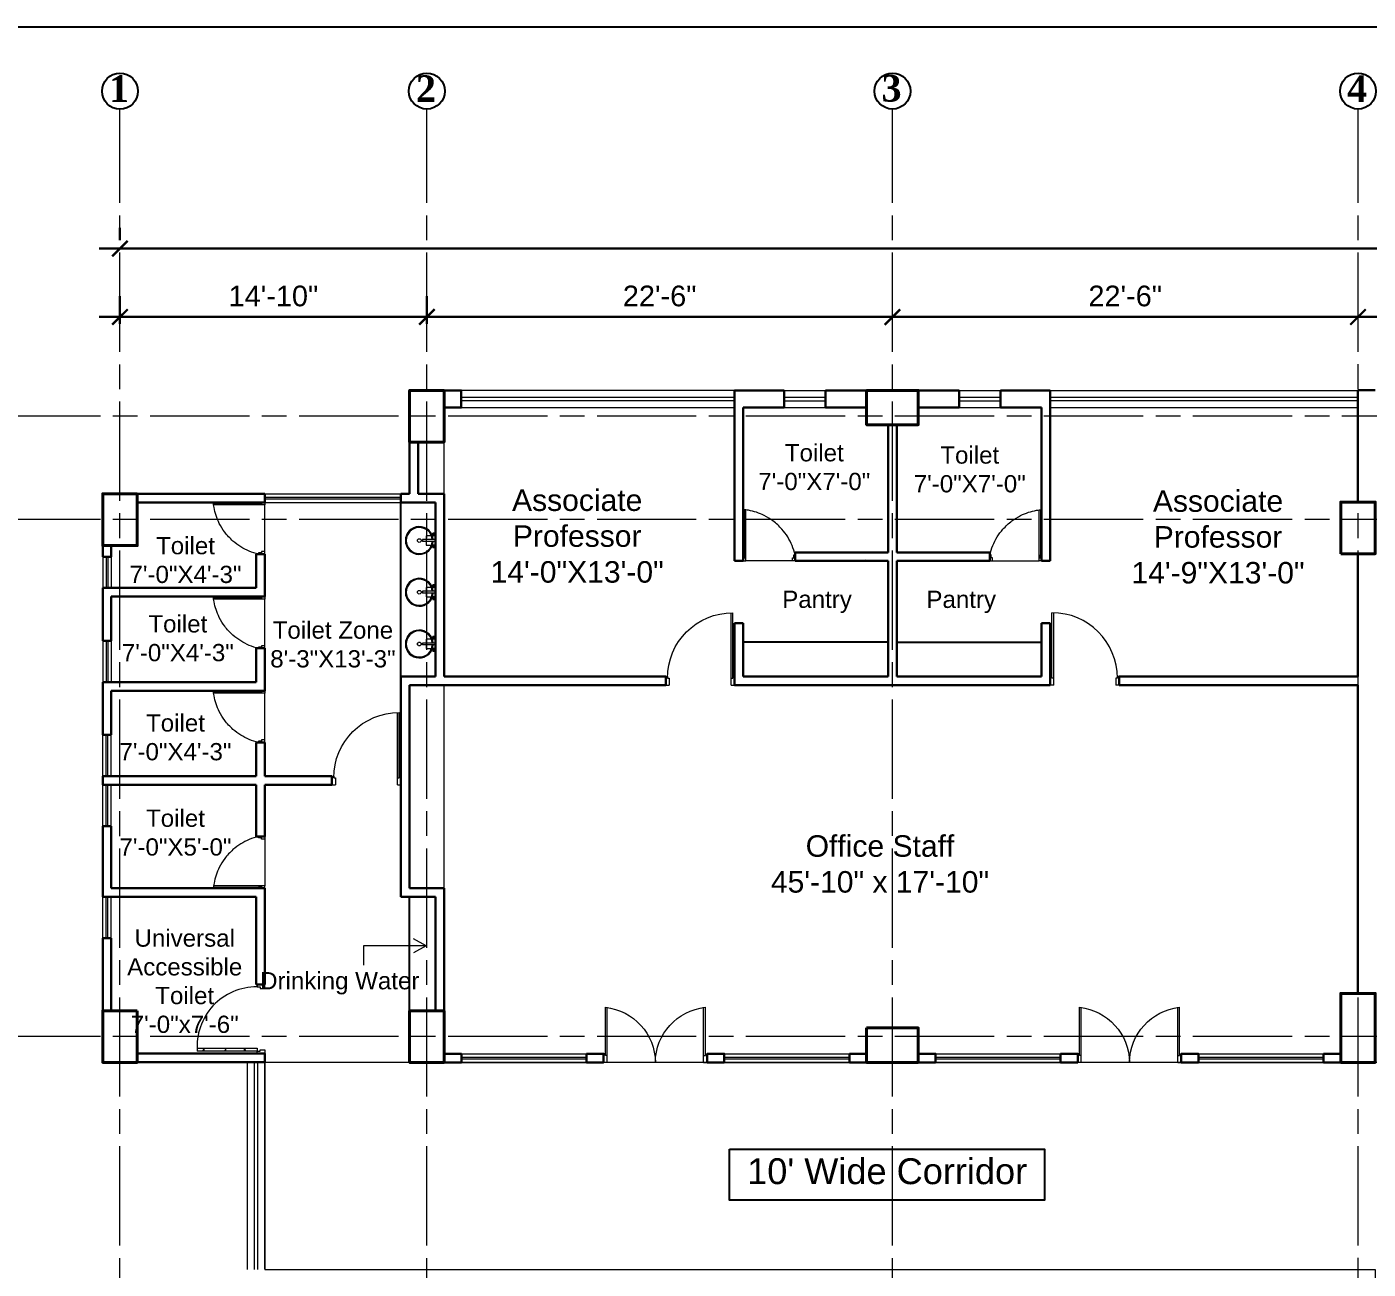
# Model space of a CAD drawing. Header units: inches. Extents: x -12 to 20935469, y -1604 to 24729220.
# Drawn here: x 20824000 to 20824778, y 24719476 to 24720196 of the extents above; entities that cross this region are included whole.
import ezdxf

# ---------------------------------------------------------------- set-up
doc = ezdxf.new("R2010")
doc.units = ezdxf.units.IN
doc.header["$LTSCALE"] = 0.03
doc.header["$MEASUREMENT"] = 0
doc.header["$PDMODE"] = 32
doc.header["$PDSIZE"] = 15
doc.linetypes.add('ACAD_ISO08W100', pattern=[36, 24, -3, 6, -3])
for name, color, linetype, lineweight in [('column', 1, 'Continuous', 40), ('Dim Line', 252, 'Continuous', 13), ('Door', 7, 'Continuous', 18), ('Glass Line', 252, 'Continuous', 9), ('Grid Line', 252, 'Continuous', 18), ('Hatch', 253, 'Continuous', 15), ('Main Wall', 7, 'Continuous', 30), ('STAIR', 46, 'Continuous', 15), ('TOILET FIXTURE', 142, 'Continuous', 5), ('wind.', 150, 'Continuous', 20)]:
    doc.layers.add(name, color=color, linetype=linetype, lineweight=lineweight)
doc.layers.add('FUR', color=251, linetype='Continuous')
doc.layers.add('TEXT', color=7, linetype='Continuous')
doc.styles.add('2', font='swisscl.ttf')
doc.styles.add('RomanS', font='arial.ttf', dxfattribs={"height": 12})
doc.styles.get("Standard").update_dxf_attribs({"font": 'timesbd.ttf'})
doc.dimstyles.new('Aec_Arch_I', dxfattribs={"dimscale": 96, "dimtxt": 12, "dimasz": 0.09375, "dimexe": 0.125, "dimexo": 0.125, "dimgap": 0.0625, "dimtad": 1, "dimdec": 0, "dimzin": 3, "dimdsep": 46, "dimlunit": 4, "dimtxsty": 'RomanS', "dimblk1": 'ARCHTICK', "dimblk2": 'ARCHTICK', "dimsah": 1, "dimcen": 0.09375, "dimdle": 0.125, "dimadec": 0, "dimazin": 0, "dimtfac": 0.75, "dimtdec": 0, "dimtmove": 2, "dimatfit": 3, "dimldrblk": 'ARCHTICK', "dimfxl": 1, "dimfrac": 1, "dimtolj": 1, "dimtzin": 0, "dimarcsym": 0})

# ---------------------------------------------------------------- blocks, each defined once
blk = doc.blocks.new('_ArchTick')
at = {"color": 0, "linetype": 'ByBlock', "lineweight": 35, "const_width": 0.15}
blk.add_lwpolyline([(-0.5, -0.5), (0.5, 0.5)], dxfattribs=at)
blk = doc.blocks.new('*D14')
at = {"layer": 'Defpoints', "color": 0, "transparency": 16777216}
for p in [(20831126.28, 24724578.17), (20830948.31, 24724562.27), (20831126.28, 24724562.27)]:
    blk.add_point(p, dxfattribs=at)
at = {"layer": 'Dim Line', "color": 0, "lineweight": -2, "transparency": 16777216}
for p, q in [((20830948.31, 24724574.27), (20830948.31, 24724590.17)), ((20831126.28, 24724574.27), (20831126.28, 24724590.17)), ((20830936.31, 24724578.17), (20831138.28, 24724578.17))]:
    blk.add_line(p, q, dxfattribs=at)
at = {"layer": 'Dim Line', "color": 0, "lineweight": -2, "transparency": 16777216, "xscale": 9, "yscale": 9, "zscale": 9, "rotation": 180}
blk.add_blockref('_ArchTick', (20830948.31, 24724578.17), dxfattribs=at)
at = {"layer": 'Dim Line', "color": 0, "lineweight": -2, "transparency": 16777216, "xscale": 9, "yscale": 9, "zscale": 9}
blk.add_blockref('_ArchTick', (20831126.28, 24724578.17), dxfattribs=at)
at = {"layer": 'Dim Line', "color": 0, "transparency": 16777216, "insert": (20831037.29, 24724590.29), "char_height": 12, "attachment_point": 5, "style": 'RomanS'}
blk.add_mtext('\\A1;14\'-10"', dxfattribs=at)
blk = doc.blocks.new('*D7')
at = {"layer": 'Defpoints', "color": 0, "transparency": 16777216}
for p in [(20831396.28, 24724578.17), (20831396.28, 24724578.17), (20831126.28, 24724562.27)]:
    blk.add_point(p, dxfattribs=at)
at = {"layer": 'Dim Line', "color": 0, "lineweight": -2, "transparency": 16777216}
for p, q in [((20831126.28, 24724574.27), (20831126.28, 24724590.17)), ((20831114.28, 24724578.17), (20831408.28, 24724578.17))]:
    blk.add_line(p, q, dxfattribs=at)
at = {"layer": 'Dim Line', "color": 0, "lineweight": -2, "transparency": 16777216, "xscale": 9, "yscale": 9, "zscale": 9, "rotation": 180}
blk.add_blockref('_ArchTick', (20831126.28, 24724578.17), dxfattribs=at)
at = {"layer": 'Dim Line', "color": 0, "lineweight": -2, "transparency": 16777216, "xscale": 9, "yscale": 9, "zscale": 9}
blk.add_blockref('_ArchTick', (20831396.28, 24724578.17), dxfattribs=at)
at = {"layer": 'Dim Line', "color": 0, "transparency": 16777216, "insert": (20831261.28, 24724590.29), "char_height": 12, "attachment_point": 5, "style": 'RomanS'}
blk.add_mtext('\\A1;22\'-6"', dxfattribs=at)
blk = doc.blocks.new('*D8')
at = {"layer": 'Defpoints', "color": 0, "transparency": 16777216}
for p in [(20831396.28, 24724578.17), (20831666.28, 24724578.17), (20831666.28, 24724578.17)]:
    blk.add_point(p, dxfattribs=at)
at = {"layer": 'Dim Line', "color": 0, "lineweight": -2, "transparency": 16777216}
blk.add_line((20831384.28, 24724578.17), (20831678.28, 24724578.17), dxfattribs=at)
at = {"layer": 'Dim Line', "color": 0, "lineweight": -2, "transparency": 16777216, "xscale": 9, "yscale": 9, "zscale": 9, "rotation": 180}
blk.add_blockref('_ArchTick', (20831396.28, 24724578.17), dxfattribs=at)
at = {"layer": 'Dim Line', "color": 0, "lineweight": -2, "transparency": 16777216, "xscale": 9, "yscale": 9, "zscale": 9}
blk.add_blockref('_ArchTick', (20831666.28, 24724578.17), dxfattribs=at)
at = {"layer": 'Dim Line', "color": 0, "transparency": 16777216, "insert": (20831531.28, 24724590.29), "char_height": 12, "attachment_point": 5, "style": 'RomanS'}
blk.add_mtext('\\A1;22\'-6"', dxfattribs=at)
blk = doc.blocks.new('*D9')
at = {"layer": 'Defpoints', "color": 0, "transparency": 16777216}
for p in [(20831666.28, 24724578.17), (20831844.25, 24724578.17), (20831844.25, 24724578.17)]:
    blk.add_point(p, dxfattribs=at)
at = {"layer": 'Dim Line', "color": 0, "lineweight": -2, "transparency": 16777216}
blk.add_line((20831654.28, 24724578.17), (20831856.25, 24724578.17), dxfattribs=at)
at = {"layer": 'Dim Line', "color": 0, "lineweight": -2, "transparency": 16777216, "xscale": 9, "yscale": 9, "zscale": 9, "rotation": 180}
blk.add_blockref('_ArchTick', (20831666.28, 24724578.17), dxfattribs=at)
at = {"layer": 'Dim Line', "color": 0, "lineweight": -2, "transparency": 16777216, "xscale": 9, "yscale": 9, "zscale": 9}
blk.add_blockref('_ArchTick', (20831844.25, 24724578.17), dxfattribs=at)
at = {"layer": 'Dim Line', "color": 0, "transparency": 16777216, "insert": (20831755.26, 24724590.29), "char_height": 12, "attachment_point": 5, "style": 'RomanS'}
blk.add_mtext('\\A1;14\'-10"', dxfattribs=at)
blk = doc.blocks.new('*D13')
at = {"layer": 'Defpoints', "color": 0, "transparency": 16777216}
for p in [(20832951.75, 24724617.81), (20830948.31, 24724610.75), (20832951.75, 24724610.75)]:
    blk.add_point(p, dxfattribs=at)
at = {"layer": 'Dim Line', "color": 0, "lineweight": -2, "transparency": 16777216}
for p, q in [((20830948.31, 24724622.75), (20830948.31, 24724629.81)), ((20832951.75, 24724622.75), (20832951.75, 24724629.81)), ((20830936.31, 24724617.81), (20832963.75, 24724617.81))]:
    blk.add_line(p, q, dxfattribs=at)
at = {"layer": 'Dim Line', "color": 0, "lineweight": -2, "transparency": 16777216, "xscale": 9, "yscale": 9, "zscale": 9, "rotation": 180}
blk.add_blockref('_ArchTick', (20830948.31, 24724617.81), dxfattribs=at)
at = {"layer": 'Dim Line', "color": 0, "lineweight": -2, "transparency": 16777216, "xscale": 9, "yscale": 9, "zscale": 9}
blk.add_blockref('_ArchTick', (20832951.75, 24724617.81), dxfattribs=at)
at = {"layer": 'Dim Line', "color": 0, "transparency": 16777216, "insert": (20831950.03, 24724629.94), "char_height": 12, "attachment_point": 5, "style": 'RomanS'}
blk.add_mtext('\\A1;166\'-11"', dxfattribs=at)
blk = doc.blocks.new('A$C36295410')
at = {"layer": 'Door'}
for p, q in [((1, 4), (1, 32)), ((2, 0), (2, 31.98)), ((58, 0), (58, 31.98)), ((59, 4), (59, 32)), ((1, 5), (0, 5)), ((2, 4), (1, 4)), ((58, 4), (59, 4)), ((59, 5), (60, 5)), ((2, 0), (0, 0)), ((58, 0), (60, 0))]:
    blk.add_line(p, q, dxfattribs=at)
for centre, start, end in [((-2.53, -0.34), 0.59063, 83.77826), ((62.53, -0.34), 96.22174, 179.40937)]:
    blk.add_arc(centre, 32.53, start, end, dxfattribs=at)
blk = doc.blocks.new('sssss-flat-876')
at = {"layer": 'Door', "linetype": 'Continuous', "ltscale": 3}
blk.add_line((3666.52, 84027.2), (3666.52, 84055.74), dxfattribs=at)
at = {"layer": 'Door', "linetype": 'Continuous', "ltscale": 3, "extrusion": (-7.21527e-09, -3.35624e-18, 1), "elevation": 0}
for points in [[(3666.52, 84057.2), (3666.52, 84055.74), (3668.35, 84055.74), (3668.35, 84056.47), (3670.18, 84056.47), (3670.18, 84057.2)], [(3668.35, 84055.74), (3696.16, 84055.74), (3696.16, 84056.47), (3668.35, 84056.47)]]:
    blk.add_lwpolyline(points, close=True, dxfattribs=at)
at = {"layer": 'Door', "linetype": 'Continuous', "ltscale": 3, "flags": 128}
blk.add_lwpolyline([(3670.18, 84027.2, 0.04096), (3675.47, 84028.9, 0.082496), (3684.93, 84034.78, 0.052187), (3689.72, 84039.97, 0.043988), (3692.86, 84045.05, 0.036571), (3694.75, 84049.63, 0.034751), (3695.92, 84054.2, 0.011435), (3696.16, 84055.74)], format="xyb", dxfattribs=at)
at = {"layer": 'Door', "linetype": 'Continuous', "ltscale": 3}
blk.add_lwpolyline([(3666.52, 84027.2), (3666.52, 84028.66), (3668.35, 84028.66), (3668.35, 84027.93), (3670.18, 84027.93), (3670.18, 84027.2)], close=True, dxfattribs=at)
blk = doc.blocks.new('$D40')
at = {"layer": 'Door'}
for p, q in [((1, 4), (1, 42)), ((2, 0), (2, 41.99)), ((1, 5), (0, 5)), ((2, 0), (0, 0)), ((2, 4), (1, 4)), ((39, 4), (38, 4)), ((38, 4), (38, 0)), ((40, 0), (38, 0)), ((40, 5), (38.99, 5)), ((39, 5), (39, 4))]:
    blk.add_line(p, q, dxfattribs=at)
blk.add_arc((1, 4), 38, 0, 90, dxfattribs=at)
blk = doc.blocks.new('Door_45')
at = {"layer": 'Door'}
for p, q in [((1.5, 4.97), (1.5, 43.97)), ((3.5, 44.03), (3.5, 4.97)), ((1.5, 40.03), (2.25, 40.03)), ((2.25, 40.03), (2.25, 39.53)), ((2.25, 39.53), (2.75, 39.53)), ((2.75, 39.53), (2.75, 40.03)), ((2.75, 40.03), (3.5, 40.03)), ((1.5, 25.77), (2.25, 25.77)), ((2.25, 25.77), (2.25, 25.27)), ((2.25, 25.27), (2.75, 25.27)), ((2.75, 25.77), (3.5, 25.77)), ((2.75, 25.27), (2.75, 25.77)), ((1.5, 12.57), (2.25, 12.57)), ((2.25, 12.57), (2.25, 13.07)), ((2.25, 13.07), (2.75, 13.07)), ((2.75, 13.07), (2.75, 12.57)), ((2.75, 12.57), (3.5, 12.57)), ((0, -0.03), (0, 4.97)), ((0, 4.97), (1.5, 4.97)), ((3.5, 4.97), (1.5, 4.97)), ((1.5, 4.97), (1.5, 2.97)), ((1.5, 2.97), (2.5, 2.97)), ((2.5, 2.97), (2.5, -0.03)), ((42.5, 3), (42.5, -0.03)), ((43.5, 3), (42.5, 3)), ((45, 5), (43.5, 5)), ((43.5, 5), (43.5, 3)), ((45, -0.03), (45, 5)), ((2.5, -0.03), (0, -0.03)), ((42.5, -0.03), (45, -0.03))]:
    blk.add_line(p, q, dxfattribs=at)
blk.add_arc((4.66, 5.26), 38.84, 359.62325, 94.66847, dxfattribs=at)
blk = doc.blocks.new('7-flat-72')
at = {"layer": 'Glass Line', "color": 8, "ltscale": 20}
for p, q in [((-64476.55, 376959.41), (-64476.55, 376966.61)), ((-64475.47, 376966.61), (-64476.55, 376966.61)), ((-64475.47, 376959.41), (-64475.47, 376966.61)), ((-64478.71, 376960.49), (-64480.33, 376960.49)), ((-64480.33, 376959.52), (-64480.33, 376960.49)), ((-64478.71, 376959.52), (-64480.33, 376959.52)), ((-64480.33, 376959.05), (-64480.33, 376959.41)), ((-64478.71, 376959.41), (-64480.33, 376959.41)), ((-64478.71, 376959.05), (-64480.33, 376959.05)), ((-64480.28, 376959.52), (-64480.28, 376960.49)), ((-64480.15, 376959.52), (-64480.15, 376960.49)), ((-64480.15, 376959.41), (-64480.15, 376959.52)), ((-64479.92, 376959.52), (-64479.92, 376960.49)), ((-64479.52, 376959.52), (-64479.52, 376960.49)), ((-64479.13, 376959.52), (-64479.13, 376960.49)), ((-64478.9, 376959.52), (-64478.9, 376960.49)), ((-64478.89, 376959.41), (-64478.89, 376959.52)), ((-64478.77, 376959.52), (-64478.77, 376960.49)), ((-64478.71, 376959.52), (-64478.71, 376960.49)), ((-64478.71, 376959.05), (-64478.71, 376959.41)), ((-64475.11, 376959.41), (-64476.91, 376959.41)), ((-64476.91, 376959.05), (-64476.91, 376959.41)), ((-64475.11, 376959.05), (-64476.91, 376959.05)), ((-64475.11, 376959.05), (-64475.11, 376959.41)), ((-64473.31, 376960.49), (-64471.69, 376960.49)), ((-64473.31, 376959.52), (-64473.31, 376960.49)), ((-64473.31, 376959.52), (-64471.69, 376959.52)), ((-64473.31, 376959.05), (-64473.31, 376959.41)), ((-64473.31, 376959.41), (-64471.69, 376959.41)), ((-64473.31, 376959.05), (-64471.69, 376959.05)), ((-64473.26, 376959.52), (-64473.26, 376960.49)), ((-64473.13, 376959.52), (-64473.13, 376960.49)), ((-64473.13, 376959.41), (-64473.13, 376959.52)), ((-64472.9, 376959.52), (-64472.9, 376960.49)), ((-64472.5, 376959.52), (-64472.5, 376960.49)), ((-64472.11, 376959.52), (-64472.11, 376960.49)), ((-64471.88, 376959.52), (-64471.88, 376960.49)), ((-64471.87, 376959.41), (-64471.87, 376959.52)), ((-64471.75, 376959.52), (-64471.75, 376960.49)), ((-64471.69, 376959.52), (-64471.69, 376960.49)), ((-64471.69, 376959.05), (-64471.69, 376959.41))]:
    blk.add_line(p, q, dxfattribs=at)
blk.add_circle((-64476.02, 376968.4, 0), 1.08, dxfattribs=at)
for radius, start, end in [(8.1, 273.83345, 266.18834), (7.55, 274.11503, 265.90676)]:
    blk.add_arc((-64476.02, 376968.4, 0), radius, start, end, dxfattribs=at)
blk = doc.blocks.new('SFSFSFS-flat-72')
at = {"layer": 'TOILET FIXTURE', "ltscale": 0.2}
blk.add_lwpolyline([(-3918.47, -3608.1), (-3918.47, -3602.7), (-3923.87, -3602.7), (-3923.87, -3608.1)], close=True, dxfattribs=at)
at = {"layer": 'TOILET FIXTURE', "ltscale": 20}
blk.add_blockref('7-flat-72', (60554.84, -380567.16), dxfattribs=at)
blk = doc.blocks.new('fff')
at = {"layer": 'Grid Line', "color": 252, "linetype": 'ACAD_ISO08W100', "lineweight": 9, "ltscale": 80, "true_color": 0x939598}
for p, q in [((20830948.31, 24723521.1), (20830948.31, 24724698.78)), ((20831126.28, 24723521.11), (20831126.28, 24724698.79)), ((20831396.28, 24723521.11), (20831396.28, 24724698.79)), ((20831666.28, 24723521.12), (20831666.28, 24724698.8)), ((20833096.95, 24724520.61), (20830726.15, 24724520.61)), ((20833096.95, 24724460.62), (20830726.15, 24724460.62)), ((20833096.95, 24724160.75), (20830726.15, 24724160.75))]:
    blk.add_line(p, q, dxfattribs=at)
at = {"layer": 'Dim Line'}
for base, p1, p2, picture, middle in [((20832951.75, 24724617.81), (20830948.31, 24724610.75), (20832951.75, 24724610.75), '*D13', (20831950.03, 24724629.94)), ((20831126.28, 24724578.17), (20830948.31, 24724562.27), (20831126.28, 24724562.27), '*D14', (20831037.29, 24724590.29)), ((20831396.28, 24724578.17), (20831126.28, 24724562.27), (20831396.28, 24724578.17), '*D7', (20831261.28, 24724590.29)), ((20831666.28, 24724578.17), (20831396.28, 24724578.17), (20831666.28, 24724578.17), '*D8', (20831531.28, 24724590.29)), ((20831844.25, 24724578.17), (20831666.28, 24724578.17), (20831844.25, 24724578.17), '*D9', (20831755.26, 24724590.29))]:
    dim = blk.add_linear_dim(base=base, p1=p1, p2=p2, dimstyle='Aec_Arch_I', dxfattribs=at)
    dim.commit()
    dim.dimension.update_dxf_attribs({"geometry": picture, "text_midpoint": middle})

msp = doc.modelspace()

# ---------------------------------------------------------------- linework, layer by layer
for p, q in [((20824216.85, 24719819.5), (20824216.85, 24719920.46)), ((20824486.42, 24719887.48), (20824486.42, 24719887.48)), ((20824499.37, 24719839.48), (20824415.37, 24719839.48)), ((20824504.37, 24719839.48), (20824588.37, 24719839.48)), ((20824221.85, 24719625.57), (20824221.85, 24719691.61)), ((20824132.85, 24719600.77), (20824137.85, 24719600.77)), ((20824334.38, 24719600.61), (20824334.38, 24719595.61)), ((20824394.38, 24719600.61), (20824394.38, 24719595.61)), ((20824609.35, 24719595.61), (20824609.35, 24719600.61)), ((20824669.35, 24719595.61), (20824669.35, 24719600.61))]:
    msp.add_line(p, q)
msp.add_lwpolyline([(20824407.4, 24719545.32), (20824590.07, 24719545.32), (20824590.07, 24719515.72), (20824407.4, 24719515.72)], close=True)
at = {"layer": 'column', "lineweight": 40, "ltscale": 20}
for points in [[(20824241.85, 24719985.46), (20824221.85, 24719985.46), (20824221.85, 24719955.46), (20824241.85, 24719955.46)], [(20824486.87, 24719985.46), (20824486.87, 24719965.46), (20824516.87, 24719965.46), (20824516.87, 24719985.46)], [(20824063.88, 24719925.46), (20824043.88, 24719925.46), (20824043.88, 24719895.46), (20824063.88, 24719895.46)], [(20824761.85, 24719890.63), (20824781.85, 24719890.63), (20824781.85, 24719920.63), (20824761.85, 24719920.63)], [(20824761.85, 24719595.59), (20824781.85, 24719595.59), (20824781.85, 24719635.59), (20824761.85, 24719635.59)], [(20824063.88, 24719625.6), (20824043.88, 24719625.6), (20824043.88, 24719595.6), (20824063.88, 24719595.6)], [(20824241.85, 24719625.57), (20824221.85, 24719625.57), (20824221.85, 24719595.6), (20824241.85, 24719595.6)], [(20824486.88, 24719615.61), (20824486.88, 24719595.61), (20824516.86, 24719595.61), (20824516.86, 24719615.61)]]:
    msp.add_lwpolyline(points, close=True, dxfattribs=at)
at = {"layer": 'Defpoints'}
msp.add_lwpolyline([(20823799.35, 24720196.34), (20826238.21, 24720196.34), (20826238.21, 24718737.81), (20823799.35, 24718737.81)], close=True, dxfattribs=at)
at = {"layer": 'Hatch', "lineweight": 5}
for p, q in [((20824241.85, 24719925.46), (20824241.85, 24719955.45)), ((20824241.85, 24719696.61), (20824241.85, 24719814.5))]:
    msp.add_line(p, q, dxfattribs=at)
at = {"layer": 'Hatch'}
msp.add_lwpolyline([(20825274.35, 24719354.49), (20825274.34, 24719595.59), (20825139.37, 24719595.59), (20825139.37, 24719910.63), (20824959.82, 24719910.63), (20824959.82, 24719595.59), (20824137.87, 24719595.59), (20824137.87, 24719475.42), (20824781.87, 24719475.44), (20824781.87, 24719354.49)], close=True, dxfattribs=at)
at = {"layer": 'Main Wall', "lineweight": 30}
for p, q in [((20824439.12, 24719985.46), (20824410.37, 24719985.46)), ((20824410.37, 24719985.46), (20824410.37, 24719886.48)), ((20824439.12, 24719975.46), (20824439.12, 24719985.46)), ((20824486.87, 24719985.46), (20824463.12, 24719985.46)), ((20824463.12, 24719975.47), (20824463.12, 24719985.46)), ((20824516.87, 24719985.46), (20824540.62, 24719985.46)), ((20824540.62, 24719975.46), (20824540.62, 24719985.46)), ((20824564.62, 24719985.46), (20824593.37, 24719985.46)), ((20824564.62, 24719975.46), (20824564.62, 24719985.46)), ((20824593.37, 24719985.46), (20824593.37, 24719886.48)), ((20824771.85, 24719985.47), (20824781.85, 24719985.47)), ((20824771.85, 24719920.63), (20824771.85, 24719985.47)), ((20824415.37, 24719975.49), (20824415.37, 24719886.48)), ((20824415.37, 24719975.46), (20824439.12, 24719975.46)), ((20824463.12, 24719975.47), (20824486.87, 24719975.47)), ((20824516.87, 24719975.48), (20824516.87, 24719975.48)), ((20824516.87, 24719975.46), (20824540.62, 24719975.46)), ((20824564.62, 24719975.46), (20824588.37, 24719975.46)), ((20824588.37, 24719975.49), (20824588.37, 24719886.48)), ((20824499.37, 24719891.48), (20824499.37, 24719965.46)), ((20824504.37, 24719891.48), (20824504.37, 24719965.46)), ((20824221.85, 24719925.46), (20824221.85, 24719955.46)), ((20824226.85, 24719925.46), (20824226.85, 24719955.46)), ((20824771.85, 24719939.47), (20824771.86, 24719939.47)), ((20824771.85, 24719933.47), (20824771.86, 24719933.47)), ((20824063.88, 24719925.46), (20824137.85, 24719925.46)), ((20824063.88, 24719920.46), (20824137.85, 24719920.46)), ((20824137.85, 24719920.46), (20824137.85, 24719925.46)), ((20824216.85, 24719925.46), (20824221.85, 24719925.46)), ((20824216.85, 24719920.46), (20824216.85, 24719925.46)), ((20824216.85, 24719920.46), (20824236.85, 24719920.46)), ((20824226.85, 24719925.46), (20824241.85, 24719925.46)), ((20824236.85, 24719819.5), (20824236.85, 24719920.46)), ((20824241.85, 24719819.5), (20824241.85, 24719925.46)), ((20824499.37, 24719891.48), (20824499.37, 24719910.48)), ((20824504.37, 24719891.48), (20824504.37, 24719910.48)), ((20824043.88, 24719888.84), (20824043.88, 24719895.46)), ((20824132.85, 24719890.46), (20824137.85, 24719890.46)), ((20824132.85, 24719890.46), (20824132.85, 24719870.84)), ((20824445.37, 24719891.48), (20824445.37, 24719886.48)), ((20824499.37, 24719891.48), (20824445.37, 24719891.48)), ((20824504.37, 24719891.48), (20824558.37, 24719891.48)), ((20824558.37, 24719891.48), (20824558.37, 24719886.48)), ((20824771.85, 24719819.5), (20824771.85, 24719890.63)), ((20824415.37, 24719886.48), (20824410.37, 24719886.48)), ((20824499.37, 24719886.48), (20824445.37, 24719886.48)), ((20824499.37, 24719819.48), (20824499.37, 24719886.48)), ((20824504.37, 24719886.48), (20824558.37, 24719886.48)), ((20824504.37, 24719819.48), (20824504.37, 24719886.48)), ((20824588.37, 24719886.48), (20824593.37, 24719886.48)), ((20824132.85, 24719870.84), (20824043.88, 24719870.84)), ((20824043.88, 24719840.23), (20824043.88, 24719870.84)), ((20824137.85, 24719865.84), (20824048.88, 24719865.84)), ((20824410.37, 24719850.48), (20824410.37, 24719814.47)), ((20824415.37, 24719850.48), (20824410.37, 24719850.48)), ((20824415.37, 24719819.48), (20824415.37, 24719850.48)), ((20824588.37, 24719850.48), (20824593.37, 24719850.48)), ((20824588.37, 24719850.48), (20824588.37, 24719819.48)), ((20824593.37, 24719850.48), (20824593.37, 24719814.48)), ((20824132.85, 24719835.84), (20824132.85, 24719816.23)), ((20824137.85, 24719835.84), (20824132.85, 24719835.84)), ((20824216.85, 24719761.61), (20824216.85, 24719819.5)), ((20824216.85, 24719819.5), (20824236.85, 24719819.5)), ((20824370.37, 24719819.48), (20824241.85, 24719819.5)), ((20824370.37, 24719814.48), (20824370.37, 24719819.48)), ((20824499.37, 24719819.48), (20824415.37, 24719819.48)), ((20824504.37, 24719819.48), (20824588.37, 24719819.48)), ((20824633.37, 24719819.48), (20824771.85, 24719819.5)), ((20824633.37, 24719814.48), (20824633.37, 24719819.48)), ((20824132.85, 24719816.23), (20824043.88, 24719816.23)), ((20824043.88, 24719785.61), (20824043.88, 24719816.23)), ((20824137.85, 24719811.23), (20824048.88, 24719811.23)), ((20824048.88, 24719811.23), (20824048.88, 24719785.61)), ((20824221.85, 24719696.61), (20824221.85, 24719814.5)), ((20824221.85, 24719814.5), (20824241.85, 24719814.5)), ((20824370.37, 24719814.48), (20824241.85, 24719814.5)), ((20824410.37, 24719814.47), (20824593.37, 24719814.48)), ((20824633.37, 24719814.48), (20824771.85, 24719814.49)), ((20824771.85, 24719635.59), (20824771.85, 24719814.49)), ((20824043.88, 24719785.61), (20824048.88, 24719785.61)), ((20824137.85, 24719781.23), (20824132.85, 24719781.23)), ((20824043.88, 24719761.61), (20824132.85, 24719761.61)), ((20824043.88, 24719756.61), (20824043.88, 24719761.61)), ((20824132.85, 24719756.61), (20824043.88, 24719756.61)), ((20824132.85, 24719726.61), (20824132.85, 24719756.61)), ((20824137.85, 24719726.61), (20824137.85, 24719756.61)), ((20824176.85, 24719756.61), (20824137.85, 24719756.61)), ((20824176.85, 24719756.61), (20824176.85, 24719761.61)), ((20824216.85, 24719691.61), (20824216.85, 24719761.61)), ((20824048.88, 24719732.61), (20824043.88, 24719732.61)), ((20824043.88, 24719691.61), (20824043.88, 24719732.61)), ((20824048.88, 24719732.61), (20824048.88, 24719696.61)), ((20824137.85, 24719726.61), (20824132.85, 24719726.61)), ((20824137.85, 24719696.61), (20824048.88, 24719696.61)), ((20824137.85, 24719640.77), (20824137.85, 24719696.61)), ((20824221.85, 24719696.61), (20824241.85, 24719696.61)), ((20824241.85, 24719625.59), (20824241.85, 24719696.61)), ((20824132.85, 24719691.61), (20824043.88, 24719691.61)), ((20824132.85, 24719640.77), (20824132.85, 24719691.61)), ((20824216.85, 24719691.61), (20824236.85, 24719691.61)), ((20824236.85, 24719625.59), (20824236.85, 24719691.61)), ((20824043.88, 24719625.59), (20824043.88, 24719667.61)), ((20824048.88, 24719667.61), (20824043.88, 24719667.61)), ((20824048.88, 24719667.61), (20824048.88, 24719625.59)), ((20824137.85, 24719640.77), (20824132.85, 24719640.77)), ((20824137.85, 24719600.77), (20824063.88, 24719600.77)), ((20824137.85, 24719600.77), (20824137.85, 24719595.75)), ((20824241.87, 24719600.61), (20824251.87, 24719600.61)), ((20824251.87, 24719600.61), (20824251.87, 24719595.59)), ((20824324.38, 24719595.59), (20824324.38, 24719600.61)), ((20824394.38, 24719595.59), (20824394.38, 24719600.61)), ((20824476.88, 24719595.59), (20824476.88, 24719600.61)), ((20824516.86, 24719595.59), (20824516.86, 24719600.61)), ((20824599.35, 24719595.59), (20824599.35, 24719600.61)), ((20824669.35, 24719595.59), (20824669.35, 24719600.61)), ((20824751.85, 24719595.59), (20824751.85, 24719600.61)), ((20824137.85, 24719595.75), (20824063.88, 24719595.75)), ((20824251.87, 24719595.59), (20824241.87, 24719595.59))]:
    msp.add_line(p, q, dxfattribs=at)
for points in [[(20824241.85, 24719985.46), (20824251.85, 24719985.46), (20824251.85, 24719975.43), (20824241.85, 24719975.42)], [(20824048.88, 24719895.46), (20824048.88, 24719888.84)], [(20824048.88, 24719888.84), (20824043.88, 24719888.84)], [(20824137.85, 24719890.46), (20824137.85, 24719865.84)], [(20824048.88, 24719865.84), (20824048.88, 24719840.23)], [(20824048.88, 24719840.23), (20824043.88, 24719840.23)], [(20824137.85, 24719835.84), (20824137.85, 24719811.23)], [(20824132.85, 24719781.23), (20824132.85, 24719761.61)], [(20824137.85, 24719781.23), (20824137.85, 24719761.61)], [(20824137.85, 24719761.61), (20824176.85, 24719761.61)], [(20824324.38, 24719600.61), (20824334.38, 24719600.61), (20824334.38, 24719595.59), (20824324.38, 24719595.59)], [(20824394.38, 24719600.61), (20824404.38, 24719600.61), (20824404.38, 24719595.59), (20824394.38, 24719595.59)], [(20824476.88, 24719600.61), (20824486.88, 24719600.61), (20824486.88, 24719595.59), (20824476.88, 24719595.59)], [(20824516.86, 24719600.61), (20824526.86, 24719600.61), (20824526.86, 24719595.59), (20824516.86, 24719595.59)], [(20824599.35, 24719600.61), (20824609.35, 24719600.61), (20824609.35, 24719595.59), (20824599.35, 24719595.59)], [(20824669.35, 24719600.61), (20824679.35, 24719600.61), (20824679.35, 24719595.59), (20824669.35, 24719595.59)], [(20824751.85, 24719600.61), (20824761.85, 24719600.61), (20824761.85, 24719595.59), (20824751.85, 24719595.59)]]:
    msp.add_lwpolyline(points, dxfattribs=at)
at = {"layer": 'STAIR', "color": 253, "lineweight": 5}
for p, q in [((20824231.45, 24719663.3), (20824195.21, 24719663.3)), ((20824195.21, 24719663.3), (20824195.21, 24719652.06)), ((20824231.45, 24719663.3), (20824224.15, 24719667.34)), ((20824231.45, 24719663.3), (20824224.15, 24719659.27))]:
    msp.add_line(p, q, dxfattribs=at)
at = {"layer": 'TEXT'}
for centre in [(20824053.9, 24720159.04), (20824231.87, 24720159.05), (20824501.87, 24720159.05), (20824771.87, 24720159.06)]:
    msp.add_circle(centre, 10.42, dxfattribs=at)
at = {"layer": 'wind.', "lineweight": 5}
for p, q in [((20824410.37, 24719985.46), (20824251.85, 24719985.46)), ((20824251.85, 24719981.48), (20824410.37, 24719981.54)), ((20824439.12, 24719985.46), (20824463.12, 24719985.46)), ((20824439.12, 24719981.46), (20824463.12, 24719981.46)), ((20824540.62, 24719985.46), (20824564.62, 24719985.46)), ((20824540.62, 24719981.46), (20824564.62, 24719981.46)), ((20824593.37, 24719985.46), (20824771.85, 24719985.46)), ((20824593.37, 24719981.5), (20824771.85, 24719981.56)), ((20824251.85, 24719979.48), (20824410.37, 24719979.54)), ((20824251.85, 24719975.43), (20824410.37, 24719975.47)), ((20824439.12, 24719979.46), (20824463.12, 24719979.46)), ((20824439.12, 24719975.46), (20824462.99, 24719975.46)), ((20824540.62, 24719979.46), (20824564.62, 24719979.46)), ((20824540.62, 24719975.46), (20824564.5, 24719975.46)), ((20824593.37, 24719979.5), (20824771.85, 24719979.56)), ((20824593.37, 24719975.46), (20824771.85, 24719975.46)), ((20824137.85, 24719925.46), (20824216.85, 24719925.46)), ((20824137.85, 24719923.46), (20824216.85, 24719923.46)), ((20824137.85, 24719922.46), (20824216.85, 24719922.46)), ((20824137.85, 24719920.46), (20824216.85, 24719920.46)), ((20824043.88, 24719888.84), (20824043.88, 24719870.84)), ((20824045.88, 24719888.84), (20824045.88, 24719870.84)), ((20824046.88, 24719888.84), (20824046.88, 24719870.84)), ((20824048.88, 24719888.84), (20824048.88, 24719870.84)), ((20824043.88, 24719840.23), (20824043.88, 24719816.23)), ((20824045.88, 24719840.23), (20824045.88, 24719816.23)), ((20824046.88, 24719840.23), (20824046.88, 24719816.23)), ((20824048.88, 24719840.23), (20824048.88, 24719816.23)), ((20824043.88, 24719761.61), (20824043.88, 24719785.61)), ((20824045.88, 24719761.61), (20824045.88, 24719785.61)), ((20824046.88, 24719761.61), (20824046.88, 24719785.61)), ((20824048.88, 24719761.61), (20824048.88, 24719785.61)), ((20824043.88, 24719732.61), (20824043.88, 24719756.61)), ((20824045.88, 24719732.61), (20824045.88, 24719756.61)), ((20824046.88, 24719732.61), (20824046.88, 24719756.61)), ((20824048.88, 24719732.61), (20824048.88, 24719756.61)), ((20824043.88, 24719667.61), (20824043.88, 24719691.61)), ((20824045.88, 24719667.61), (20824045.88, 24719691.61)), ((20824046.88, 24719667.61), (20824046.88, 24719691.61)), ((20824048.88, 24719667.61), (20824048.88, 24719691.61)), ((20824251.87, 24719600.61), (20824324.38, 24719600.61)), ((20824404.38, 24719600.61), (20824476.88, 24719600.61)), ((20824526.86, 24719600.61), (20824599.35, 24719600.61)), ((20824679.35, 24719600.61), (20824751.85, 24719600.61)), ((20824251.87, 24719598.61), (20824324.38, 24719598.61)), ((20824251.87, 24719597.61), (20824324.38, 24719597.61)), ((20824251.87, 24719595.61), (20824324.38, 24719595.61)), ((20824404.38, 24719598.61), (20824476.88, 24719598.61)), ((20824404.38, 24719597.61), (20824476.88, 24719597.61)), ((20824404.38, 24719595.61), (20824486.88, 24719595.61)), ((20824526.86, 24719598.61), (20824599.35, 24719598.61)), ((20824526.86, 24719597.61), (20824599.35, 24719597.61)), ((20824526.86, 24719595.61), (20824599.35, 24719595.61)), ((20824679.35, 24719598.61), (20824751.85, 24719598.61)), ((20824679.35, 24719597.61), (20824751.85, 24719597.61)), ((20824679.35, 24719595.61), (20824751.85, 24719595.61))]:
    msp.add_line(p, q, dxfattribs=at)
at = {"layer": 'wind.'}
for p, q in [((20824127.87, 24719475.42), (20824127.87, 24719595.9)), ((20824131.87, 24719475.42), (20824131.87, 24719595.9)), ((20824133.87, 24719475.42), (20824133.87, 24719595.9)), ((20824137.87, 24719475.72), (20824137.87, 24719595.9)), ((20824516.83, 24719597.61), (20824516.86, 24719597.61)), ((20824516.83, 24719595.61), (20824516.86, 24719595.61))]:
    msp.add_line(p, q, dxfattribs=at)

# ---------------------------------------------------------------- block references
at = {"layer": 'Door', "ltscale": 20, "xscale": -1}
for p in [(20827804.37, 24635863.26), (20827804.37, 24635808.64), (20827804.37, 24635754.03)]:
    msp.add_blockref('sssss-flat-876', p, dxfattribs=at)
at = {"layer": 'Door', "xscale": -1}
msp.add_blockref('$D40', (20824216.85, 24719756.61), dxfattribs=at)
at = {"layer": 'Door', "ltscale": 20, "rotation": 180}
msp.add_blockref('sssss-flat-876', (20827804.37, 24803753.81), dxfattribs=at)
at = {"layer": 'Door', "color": 250, "ltscale": 20, "xscale": 0.8888888888759539, "yscale": 0.8888888888759539, "zscale": 0.8888888888759539, "rotation": 90.00000000000001}
msp.add_blockref('Door_45', (20824137.82, 24719600.77), dxfattribs=at)
at = {"layer": 'FUR', "xscale": -1}
for p in [(20824394.38, 24719595.61), (20824669.35, 24719595.61)]:
    msp.add_blockref('A$C36295410', p, dxfattribs=at)
at = {"layer": 'Main Wall'}
for name, p in [('fff', (-6894.41, -4550.16)), ('$D40', (20824593.37, 24719814.48))]:
    msp.add_blockref(name, p, dxfattribs=at)
at = {"layer": 'Main Wall', "rotation": 90.00000000000001}
msp.add_blockref('sssss-flat-876', (20908472.57, 24716219.96), dxfattribs=at)
at = {"layer": 'Main Wall', "xscale": -1, "rotation": 270}
msp.add_blockref('sssss-flat-876', (20740531.17, 24716219.96), dxfattribs=at)
at = {"layer": 'Main Wall', "xscale": -1}
msp.add_blockref('$D40', (20824410.37, 24719814.47), dxfattribs=at)
at = {"layer": 'TOILET FIXTURE', "ltscale": 20, "rotation": 90.00000000000001}
for p in [(20820628.74, 24723819.51), (20820628.74, 24723789.51), (20820628.74, 24723759.51)]:
    msp.add_blockref('SFSFSFS-flat-72', p, dxfattribs=at)

# ---------------------------------------------------------------- texts
at = {"layer": 'TEXT', "char_height": 15.435, "width": 227.4581, "attachment_point": 8, "rotation": 0}
for s, insert in [('\\A1;1', (20824053.38, 24720152.74)), ('\\A1;2', (20824231.35, 24720152.75)), ('\\A1;3', (20824501.35, 24720152.75)), ('\\A1;4', (20824771.35, 24720152.76))]:
    msp.add_mtext(s, dxfattribs=dict(at, insert=insert))
at = {"layer": 'TEXT', "color": 30, "lineweight": 5, "ltscale": 20, "attachment_point": 2, "style": '2'}
for s, width, gutter_width, insert, char_height in [('{\\fArial|b0|i0|c0|p34;\\C0;Toilet \\P7\'-0"X7\'-0"}', 104.7597, 0.5, (20824456.55, 24719954.27), 10), ('{\\fArial|b0|i0|c0|p34;\\C0;Toilet \\P7\'-0"X7\'-0"}', 104.7597, 0.5, (20824546.71, 24719952.94), 10), ('\\pxqc;{\\fArial|b0|i0|c0|p34;\\C0;Associate\\PProfessor\\P\\pq*;14\'-0"X13\'-0"}', 131.4908, 0.397, (20824319.04, 24719927.97), 12.4758), ('\\pxqc;{\\fArial|b0|i0|c0|p34;\\C0;Associate\\PProfessor\\P\\pq*;14\'-9"X13\'-0"}', 131.4908, 0.397, (20824690.69, 24719927.49), 12.4758), ('{\\fArial|b0|i0|c0|p34;\\C0;Toilet \\P7\'-0"X4\'-3"}', 104.7597, 0.5, (20824091.89, 24719900.38), 10), ('\\pxqc;{\\fArial|b0|i0|c0|p34;\\C0; \\PPantry}', 63.5135, 0.5, (20824458.15, 24719885.94), 10), ('\\pxqc;{\\fArial|b0|i0|c0|p34;\\C0; \\PPantry}', 63.5135, 0.5, (20824541.75, 24719885.9), 10), ('{\\fArial|b0|i0|c0|p34;\\C0;Toilet \\P7\'-0"X4\'-3"}', 104.7597, 0.5, (20824087.45, 24719855.01), 10), ('{\\fArial|b0|i0|c0|p34;\\C0;Toilet Zone\\P8\'-3"X13\'-3"}', 104.7597, 0.5, (20824177.39, 24719851.4), 10), ('{\\fArial|b0|i0|c0|p34;\\C0;Toilet \\P7\'-0"X4\'-3"}', 104.7597, 0.5, (20824086.08, 24719797.53), 10), ('{\\fArial|b0|i0|c0|p34;\\C0;Toilet \\P7\'-0"X5\'-0"}', 104.7597, 0.5, (20824086.08, 24719742.27), 10), ('\\pxqc;{\\fArial|b0|i0|c0|p34;\\C0;Office Staff\\P45\'-10" x 17\'-10" }', 209.4471, 0.5, (20824494.66, 24719727.38), 12.4758), ('{\\fArial|b0|i0|c0|p34;\\C0;Universal Accessible Toilet\\P7\'-0"x7\'-6"}', 89.0955, 0.35, (20824091.44, 24719672.74), 10), ('\\pxsm1;{\\fArial|b0|i0|c0|p34;\\C0;Drinking Water }', 88.5626, 0.282, (20824181.36, 24719648.01), 10), ("\\pxsm1,qc;{\\fArial|b0|i0|c0|p34;\\C0;10' Wide Corridor}", 227.8899, 0.75, (20824498.8, 24719539.99), 15)]:
    msp.add_mtext_dynamic_manual_height_columns(s, width=width, gutter_width=gutter_width, heights=[0], dxfattribs=dict(at, insert=insert, char_height=char_height))

doc.saveas('drawing.dxf')
